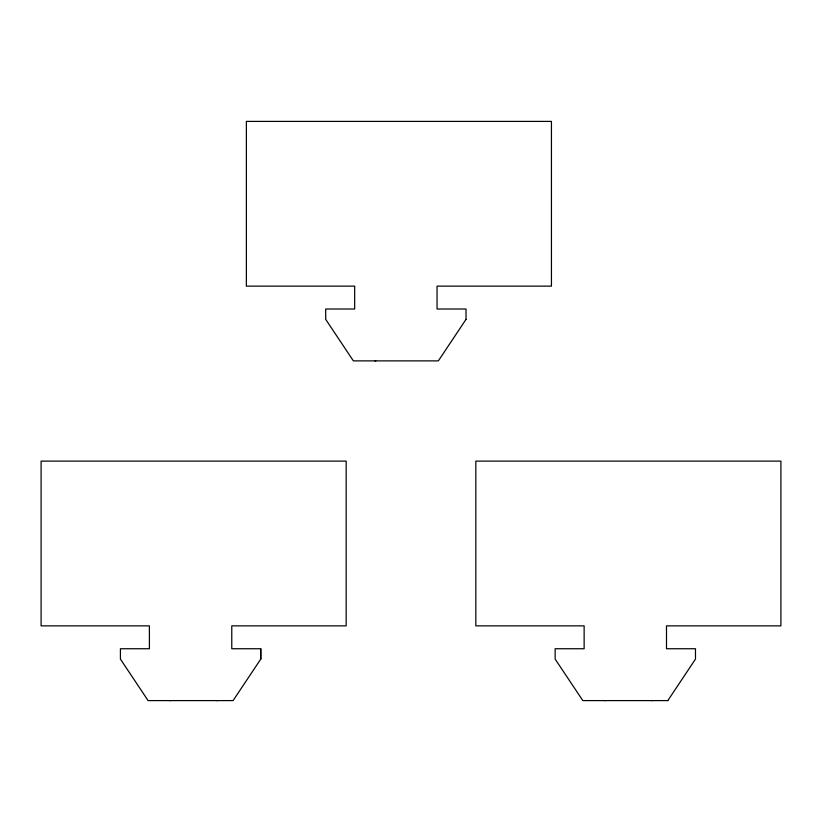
<?xml version="1.0" encoding="UTF-8"?>
<svg xmlns="http://www.w3.org/2000/svg" width="822" height="822" viewBox="0 0 822 822"><rect width="100%" height="100%" fill="white"/><g stroke="black" fill="none" stroke-linecap="round" stroke-linejoin="round"><path stroke-width="1.23" d="M260.759 659.1L233.078 700.601L148.094 700.601L120.423 659.1L120.423 648.743L149.409 648.743L149.399 625.861L41.1 625.861L41.1 461.121L346.175 461.121L346.175 625.861L231.773 625.861L231.773 648.743L260.759 648.743L260.759 659.1L260.749 648.743M667.813 700.601L695.484 659.1L695.484 648.743L666.498 648.743L666.498 625.861L780.9 625.861L780.9 461.121L475.825 461.121L475.825 625.861L584.134 625.861L584.134 648.743L555.148 648.743L555.148 659.1L582.819 700.601L667.813 700.601M374.996 360.879L375.808 360.879M169.722 700.601L170.544 700.601M216.731 700.601L217.542 700.601M604.458 700.601L605.269 700.601M651.456 700.601L652.278 700.601M466.023 319.368L438.352 360.879L353.368 360.879L325.697 319.368L325.687 309.01L354.672 309.021L354.672 286.138L246.374 286.138L246.374 121.399L551.439 121.399L551.449 286.138L437.047 286.138L437.047 309.021L466.023 309.021L466.023 319.368"/></g></svg>
